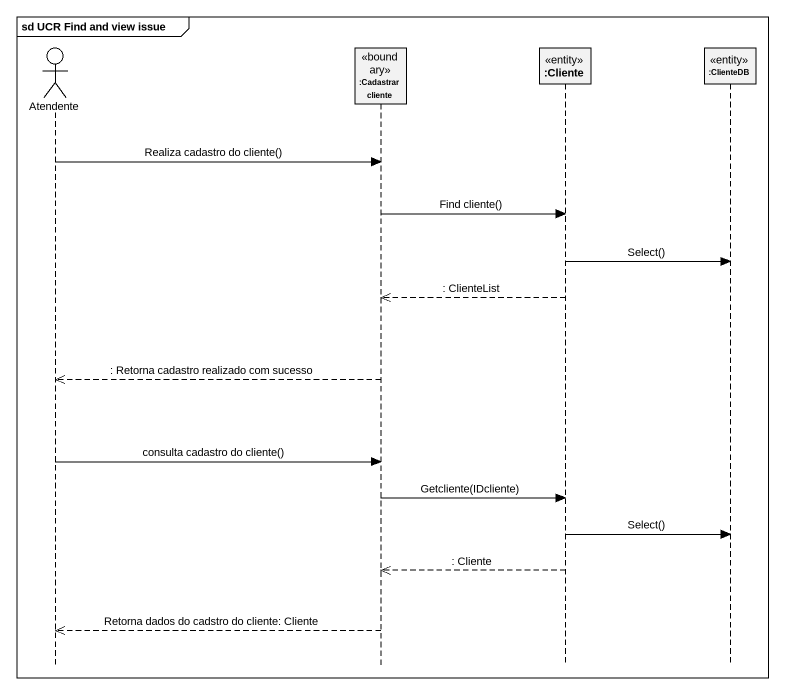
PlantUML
@startuml
mainframe sd UCR Find and view issue
hide footbox
actor Atendente
participant ":Cadastrar cliente" as Cadastrar_cliente <<boundary>>
participant ":Cliente" as Cliente <<entity>>
participant ":ClienteDB" as ClienteDB <<entity>>

Atendente -> Cadastrar_cliente : Realiza cadastro do cliente()
Cadastrar_cliente -> Cliente : Find cliente()
Cliente -> ClienteDB : Select()
Cliente -->> Cadastrar_cliente : : ClienteList
Cadastrar_cliente -->> Atendente : : Retorna cadastro realizado com sucesso
Atendente -> Cadastrar_cliente : consulta cadastro do cliente()
Cadastrar_cliente -> Cliente : Getcliente(IDcliente)
Cliente -> ClienteDB : Select()
Cliente -->> Cadastrar_cliente : : Cliente
Cadastrar_cliente -->> Atendente : Retorna dados do cadstro do cliente: Cliente
@enduml
